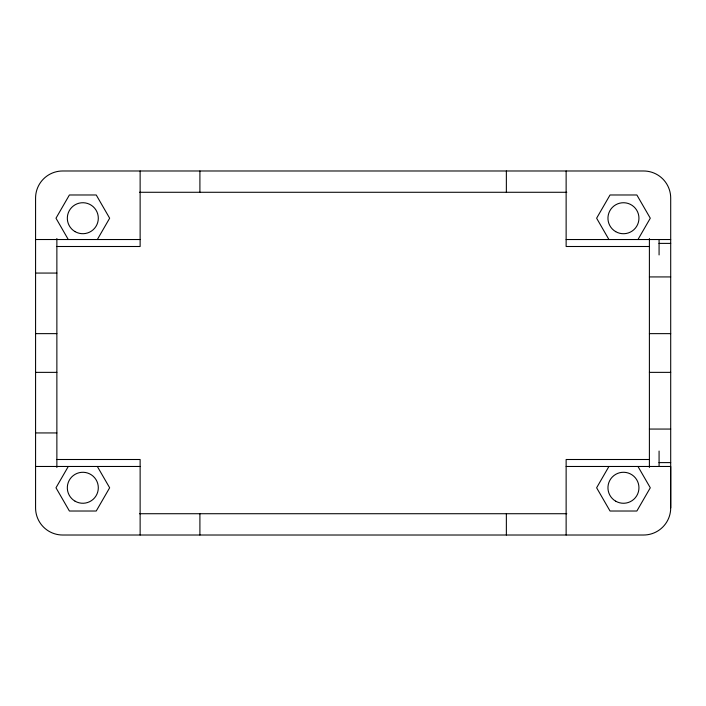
<?xml version="1.0" encoding="UTF-8"?>
<svg xmlns="http://www.w3.org/2000/svg" width="706" height="706" viewBox="0 0 706 706"><rect width="100%" height="100%" fill="white"/><g stroke="black" fill="none" stroke-linecap="round" stroke-linejoin="round"><path stroke-width="1.06" d="M670.7 507.914L670.7 198.086A27.11 27.11 0 0 0 643.59 170.984L62.675 170.984A27.11 27.11 0 0 0 35.574 198.086L35.574 507.914A27.11 27.11 0 0 0 62.675 535.016L643.59 535.016A27.11 27.11 0 0 0 670.7 507.914L670.7 466.472L566.133 466.481M97.34 239.528L109.651 218.216L96.237 194.98L69.4 194.98L55.986 218.216L68.288 239.528M68.288 466.472L55.986 487.784L69.4 511.02L96.237 511.02L109.651 487.784L97.34 466.472M637.977 239.528L650.288 218.216L636.865 194.98L610.037 194.98L596.623 218.216L608.925 239.528M608.925 466.472L596.623 487.784L610.037 511.02L636.865 511.02L650.288 487.784L637.977 466.472M139.47 192.279L566.794 192.279M35.574 239.519L140.132 239.528M566.133 239.528L670.7 239.528M658.989 243.393L670.7 243.393M56.868 246.5L140.132 246.5L140.132 170.984M649.396 246.5L566.133 246.5L566.133 170.984M35.574 273.063L56.868 273.063M649.396 276.928L670.7 276.928M35.574 333.638L56.868 333.638M649.396 333.638L670.7 333.638M35.574 372.362L56.868 372.362M649.396 372.362L670.7 372.362M649.396 429.063L670.7 429.063M35.574 432.937L56.868 432.937M56.868 459.5L140.132 459.5L140.132 535.016M649.396 459.5L566.133 459.5L566.133 535.016M658.989 462.607L670.7 462.607M35.574 466.472L140.132 466.472M139.47 513.721L566.794 513.721M659.077 239.519L659.077 254.945M659.077 451.046L659.077 466.472M649.396 238.513L649.396 467.487M506.361 170.984L506.361 192.279M506.361 513.721L506.361 535.016M199.904 170.984L199.904 192.279M199.904 513.721L199.904 535.016M56.868 238.513L56.868 467.487M75.074 231.63A15.488 15.488 0 0 0 98.311 218.216A15.488 15.488 0 0 0 75.074 204.802A15.488 15.488 0 0 0 75.074 231.63M615.703 231.647A15.488 15.488 0 0 0 638.948 218.225A15.488 15.488 0 0 0 615.703 204.811A15.488 15.488 0 0 0 615.703 231.647M75.074 501.189A15.488 15.488 0 0 0 98.311 487.775A15.488 15.488 0 0 0 75.074 474.353A15.488 15.488 0 0 0 75.074 501.189M615.703 501.189A15.488 15.488 0 0 0 638.948 487.775A15.488 15.488 0 0 0 615.703 474.353A15.488 15.488 0 0 0 615.703 501.189"/></g></svg>
